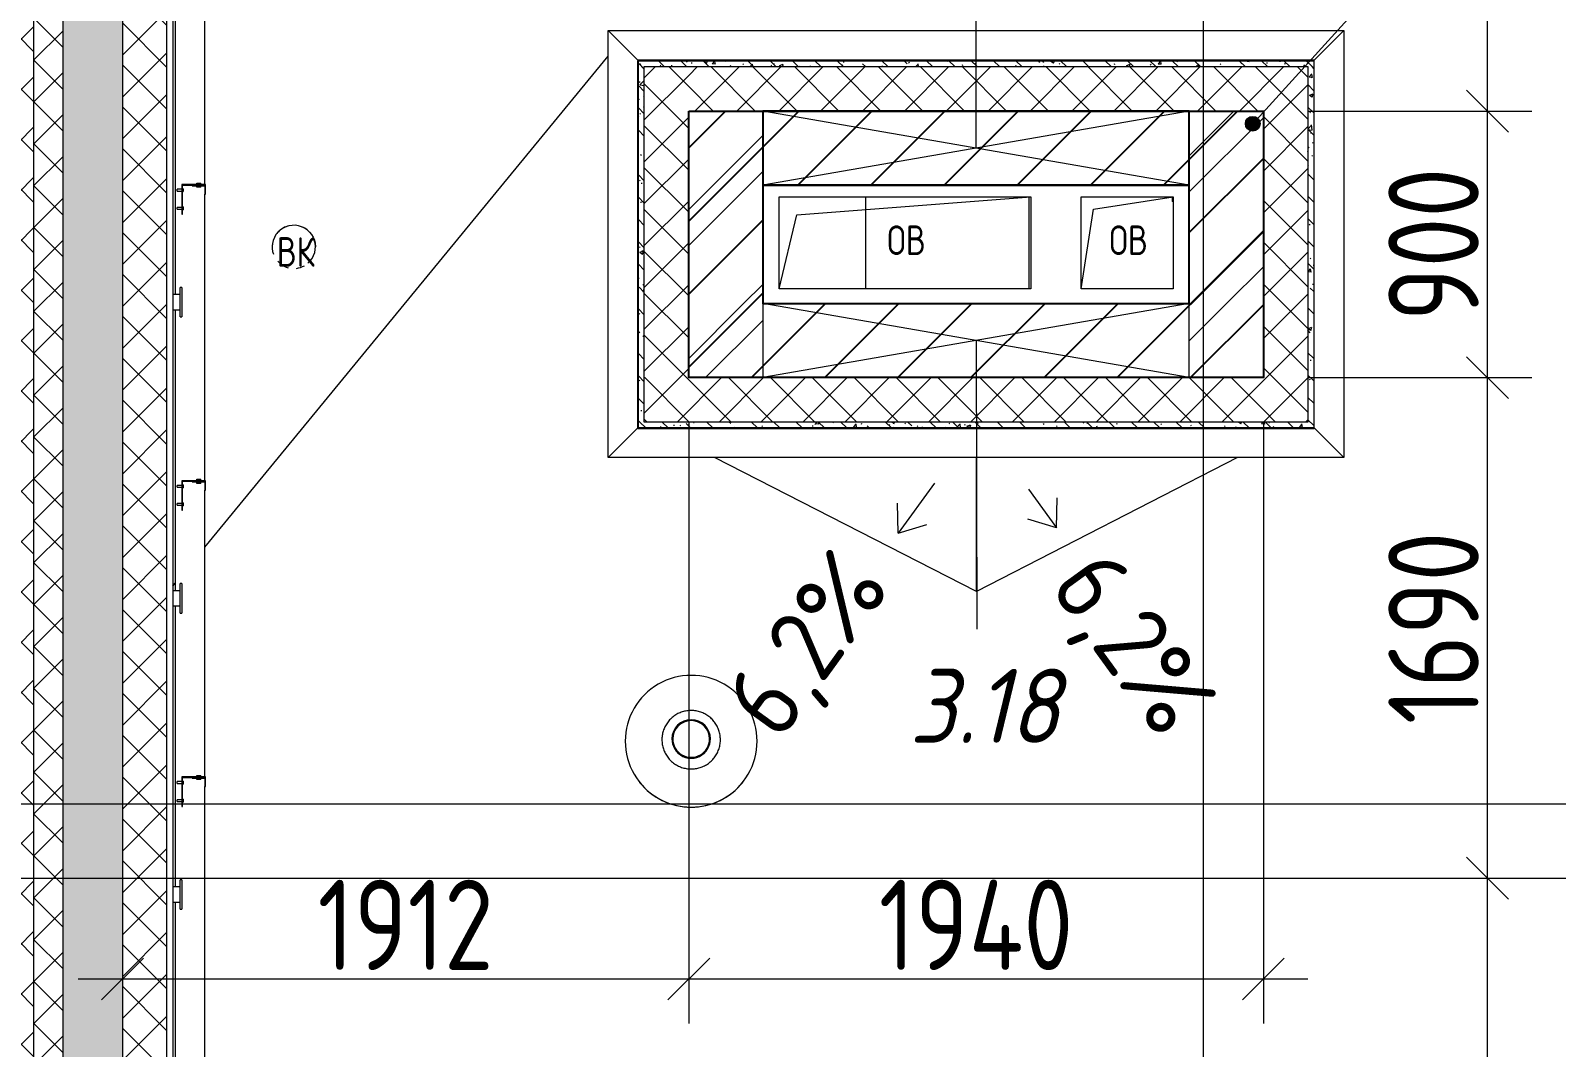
# Model space of a CAD drawing. Header units: millimetres. Extents: x -68946 to 690821, y -552984 to 293768.
# Drawn here: x 160057 to 165209, y -508777 to -505344 of the extents above; entities that cross this region are included whole.
import ezdxf

# ---------------------------------------------------------------- set-up
doc = ezdxf.new("R2010")
doc.units = ezdxf.units.MM
doc.linetypes.add('ADSK_Линия сетки', pattern=[2500, 2000, -250, 0, -250])
doc.layers.get('Defpoints').update_dxf_attribs({"color": 250})
for name, color, linetype, lineweight in [('0) блоки', 250, 'Continuous', 25), ('Аннотация', 250, 'Continuous', 20), ('Каркас', 7, 'Continuous', 9), ('Крыша', 7, 'Continuous', 5), ('Марки окон', 7, 'Continuous', 9), ('Оборудование', 7, 'Continuous', 9), ('Ограждение', 7, 'Continuous', 5), ('Окна', 7, 'Continuous', 5), ('Оси', 250, 'Continuous', 9), ('Перекрытие', 7, 'Continuous', 9), ('Размеры', 7, 'Continuous', 9), ('Стены внутренние', 7, 'Continuous', 9), ('Стены наружные', 7, 'Continuous', 9), ('Стены отделка', 7, 'Continuous', 13), ('Стены перегородки', 7, 'Continuous', 13), ('Стены штриховка', 250, 'Continuous', 9), ('Узлы', 250, 'Continuous', 18)]:
    doc.layers.add(name, color=color, linetype=linetype, lineweight=lineweight)
doc.styles.add('GOST Common_2', font='', dxfattribs={"width": 0.8, "height": 350})
doc.styles.add('ISOCPEUR', font='isocpeur.ttf', dxfattribs={"width": 0.8, "height": 100})
doc.styles.add('ISOCPEUR_1', font='isocpeur.ttf', dxfattribs={"width": 0.9, "height": 250})
doc.styles.add('ISOCPEUR_I', font='isocpeui.ttf', dxfattribs={"width": 0.9, "height": 12.5})
doc.styles.add('А3', font='ГОСТ тип А.ttf')
doc.styles.get('GOST Common_2').set_extended_font_data('GOST Common')
doc.dimstyles.new('ADSK_Основной_2_мм_1', dxfattribs={"dimscale": 304.8, "dimtxt": 201.142999, "dimasz": 0.463911, "dimexe": 0.492126, "dimexo": 0.492126, "dimgap": 0.098425, "dimtad": 1, "dimdec": 0, "dimdsep": 46, "dimtxsty": 'GOST Common_2', "dimblk1": 'OBLIQUE', "dimblk2": 'OBLIQUE', "dimsah": 1, "dimcen": 0.09, "dimdle": 0.492126, "dimazin": 0, "dimtfac": 1, "dimtdec": 4, "dimtix": 1, "dimtmove": 0, "dimatfit": 3, "dimfxl": 1, "dimtvp": 1, "dimtolj": 1, "dimtzin": 0, "dimlwd": 9, "dimlwe": 9, "dimarcsym": 2})
pattern_1 = [(45, (23667.23, -543980.64), (-70.71068, 70.71068), []), (135, (23667.23, -543980.64), (-70.71068, -70.71068), [])]
pattern_2 = [(45, (23667.23, -543980.64), (-251.4472, 251.4472), []), (45, (23667.23, -543599.64), (-251.4472, 251.4472), [])]
pattern_3 = [(135, (23667.23, -543980.64), (-75.43415, -75.43415), [106.68, -17.78, 3.556, -17.78]), (135, (23667.23, -543905.25), (-75.43415, -75.43415), []), (50, (23667.23, -543980.64), (127.52922, -11.15758), [13.335, -146.685]), (355, (23667.23, -543980.64), (-24.66966, 133.74002), [10.668, -117.348]), (100.451, (23677.86, -543981.57), (102.85973, 122.58178), [11.333, -124.663]), (46.184, (23667.23, -543945.08), (189.75516, -29.43036), [20.002, -220.027]), (96.636, (23683.04, -543947.53), (166.1822, 173.1996), [17, -186.995]), (351.184, (23667.23, -543945.08), (166.18393, 173.19757), [16.002, -176.022]), (21, (23685.01, -543953.97), (106.130265, -71.58603), [13.335, -146.685]), (326, (23685.01, -543953.97), (43.26188, 128.93175), [10.668, -117.348]), (71.451, (23693.85, -543959.94), (149.39198, 57.34505), [11.333, -124.663]), (37.5, (23667.23, -543980.64), (2.162228, 59.188357), [3.353, -112.573, 3.353, -115.773, -117.793]), (37.5, (23667.23, -543980.64), (2.162228, 59.188357), [-235.052, 3.353, -114.44]), (7.5, (23667.23, -543980.64), (46.773857, 70.126152), [3.353, -64.567, 3.353, -109.906, -44.894]), (7.5, (23667.23, -543980.64), (46.773857, 70.126152), [-181.178, 3.353, -41.542]), (327.5, (23627.58, -543980.64), (94.913671, -4.010093), [3.353, -41.097, 3.353, -135.331, -184.023]), (327.5, (23627.58, -543980.64), (94.913671, -4.010093), [-183.134, 3.353, -180.67]), (317.5, (23609.8, -543980.64), (103.69057, 17.79882), [3.353, -54.432, 3.353, -88.748, -130.683]), (317.5, (23609.8, -543980.64), (103.69057, 17.79882), [-149.885, 3.353, -127.33])]

# ---------------------------------------------------------------- blocks, each defined once
blk = doc.blocks.new('Ограждение - Н_800-V11-АР3_Кладочный план кровли _17_930 С2-3')
at = {"layer": 'Ограждение'}
for p, q in [((-2, 85), (-5, 85)), ((-2, 85), (-5, 85)), ((-5, 75), (-5, 85)), ((-5, 85), (-5, 75)), ((-5, 75), (-5, 85)), ((-5, 85), (-5, 75)), ((-5, 75), (-2, 75)), ((-5, 75), (-2, 75)), ((0, 100), (-2, 100)), ((-2, 100), (-2, 2)), ((0, 0), (0, 100)), ((15, 83), (0, 83)), ((15, 83), (0, 83)), ((0, 77), (15, 77)), ((0, 77), (15, 77)), ((15, 82.6), (15, 83)), ((15, 83), (15, 77)), ((15, 82.6), (15, 83)), ((15, 83), (15, 82.6)), ((15, 77), (15, 77.4)), ((15, 77), (15, 77.4)), ((15, 77.4), (15, 77)), ((-78, 32), (-80, 32)), ((-80, 32), (-80, 2)), ((-80, 2), (-35, 2)), ((-80, 2), (-80, 0)), ((-78, 4), (-78, 32)), ((-35, 4), (-78, 4)), ((-64.5, 9), (-57.5, 9)), ((-64.5, 9), (-64.5, 4)), ((-57.5, 9), (-50.5, 9)), ((-57.5, 9), (-57.5, 4)), ((-50.5, 9), (-50.5, 4)), ((-35, 2), (-35, 4)), ((-2, 2), (-35, 2)), ((-2, 24), (-5, 24)), ((-2, 24), (-5, 24)), ((-5, 14), (-5, 24)), ((-5, 24), (-5, 14)), ((-5, 14), (-5, 24)), ((-5, 24), (-5, 14)), ((-5, 14), (-2, 14)), ((-5, 14), (-2, 14)), ((15, 22), (0, 22)), ((15, 22), (0, 22)), ((0, 16), (15, 16)), ((0, 16), (15, 16)), ((15, 21.6), (15, 22)), ((15, 22), (15, 16)), ((15, 21.6), (15, 22)), ((15, 22), (15, 21.6)), ((15, 16), (15, 16.4)), ((15, 16), (15, 16.4)), ((15, 16.4), (15, 16)), ((-80, 0), (0, 0)), ((-64.5, 0), (-64.5, -5)), ((-57.5, -5), (-64.5, -5)), ((-57.5, 0), (-57.5, -5)), ((-50.5, -5), (-57.5, -5)), ((-50.5, 0), (-50.5, -5))]:
    blk.add_line(p, q, dxfattribs=at)
blk = doc.blocks.new('Ограждение - Ограждение-36046496-АР3_Кладочный план кровли _17_930 С2-3')
at = {"rotation": 180}
for p in [(136900.001, 38117), (136900.001, 37117), (136900.001, 36117)]:
    blk.add_blockref('Ограждение - Н_800-V11-АР3_Кладочный план кровли _17_930 С2-3', p, dxfattribs=at)
blk = doc.blocks.new('TN_Удлинитель для кровельного ограждения - Удлинитель для кровельного ограждения ТехноНИКОЛЬ 200 мм-V20-АР3_Кладочный план кровли _17_930 С2-3')
at = {"layer": 'Ограждение'}
for p, q in [((136900, 11769.9), (136895, 11769.9)), ((136895, 11759.9), (136895, 11769.9)), ((136895, 11769.9), (136895, 11768.6)), ((136895, 11679.9), (136895, 11759.9)), ((136900, 11768.6), (136900, 11769.9)), ((136900, 11769.9), (136900, 11759.9)), ((136900, 11759.9), (136900, 11679.9)), ((136895, 11745.4), (136870, 11745.4)), ((136870, 11694.4), (136895, 11694.4)), ((136895, 11669.9), (136895, 11679.9)), ((136895, 11671.3), (136895, 11669.9)), ((136895, 11669.9), (136900, 11669.9)), ((136900, 11679.9), (136900, 11669.9)), ((136900, 11669.9), (136900, 11671.3))]:
    blk.add_line(p, q, dxfattribs=at)
blk = doc.blocks.new('TN_Аэратор кровельный ТехноНИКОЛЬ - Аэратор кровельный ТехноНИКОЛЬ 160х460мм-V47-АР3_Кладочный план кровли _17_930 С2-3')
at = {"layer": 'Оборудование'}
for p, q in [((144808, 2190.1), (144808, 2190)), ((144965.5, 2197.9), (144965.5, 2197.7)), ((145095.5, 2197.7), (145095.5, 2197.9)), ((145253, 2190), (145253, 2190.1))]:
    blk.add_line(p, q, dxfattribs=at)
at = {"layer": 'Оборудование', "flags": 128}
for points in [[(145129.2, 2195.1), (145129.1, 2199.1), (145128.9, 2203), (145128.5, 2206.9), (145128, 2210.8), (145127.3, 2214.7), (145126.4, 2218.6), (145125.4, 2222.4), (145124.2, 2226.2), (145122.9, 2229.9), (145121.4, 2233.6), (145119.8, 2237.2), (145118.1, 2240.7), (145116.2, 2244.2), (145114.1, 2247.5), (145112, 2250.8), (145109.7, 2254.1), (145107.3, 2257.2), (145104.7, 2260.2), (145102.1, 2263.1), (145099.3, 2265.9), (145096.4, 2268.6), (145093.4, 2271.2), (145090.3, 2273.6), (145087.1, 2276), (145083.8, 2278.2), (145080.5, 2280.2), (145077, 2282.2), (145073.5, 2284), (145069.9, 2285.6), (145066.3, 2287.1), (145062.6, 2288.5), (145058.8, 2289.7), (145055, 2290.7), (145051.2, 2291.6), (145047.3, 2292.4), (145043.4, 2293), (145039.5, 2293.4), (145035.5, 2293.7), (145031.6, 2293.8), (145027.6, 2293.8), (145023.7, 2293.6), (145019.7, 2293.2), (145015.8, 2292.7), (145011.9, 2292.1), (145008.1, 2291.2), (145004.2, 2290.3), (145000.5, 2289.1), (144996.7, 2287.9), (144993, 2286.4), (144989.4, 2284.9), (144985.9, 2283.2), (144982.4, 2281.3), (144979, 2279.3), (144975.6, 2277.2), (144972.4, 2274.9), (144969.3, 2272.5), (144966.2, 2270), (144963.3, 2267.4), (144960.4, 2264.6), (144957.7, 2261.8), (144955.1, 2258.8), (144952.6, 2255.8), (144950.2, 2252.6), (144948, 2249.3), (144945.9, 2246), (144943.9, 2242.6), (144942.1, 2239.1), (144940.4, 2235.5), (144938.9, 2231.9), (144937.5, 2228.2), (144936.2, 2224.4), (144935.1, 2220.6), (144934.2, 2216.8), (144933.4, 2212.9), (144932.8, 2209), (144932.3, 2205.1), (144932, 2201.2), (144931.8, 2197.2), (144931.8, 2195.1)], [(144931.8, 2195.1), (144931.9, 2191.2), (144932.1, 2187.2), (144932.5, 2183.3), (144933, 2179.4), (144933.8, 2175.5), (144934.6, 2171.6), (144935.6, 2167.8), (144936.8, 2164.1), (144938.1, 2160.3), (144939.6, 2156.7), (144941.2, 2153.1), (144942.9, 2149.5), (144944.8, 2146.1), (144946.9, 2142.7), (144949, 2139.4), (144951.3, 2136.2), (144953.7, 2133), (144956.3, 2130), (144958.9, 2127.1), (144961.7, 2124.3), (144964.6, 2121.6), (144967.6, 2119), (144970.7, 2116.6), (144973.9, 2114.3), (144977.2, 2112.1), (144980.5, 2110), (144984, 2108.1), (144987.5, 2106.3), (144991.1, 2104.6), (144994.7, 2103.1), (144998.4, 2101.8), (145002.2, 2100.5), (145006, 2099.5), (145009.8, 2098.6), (145013.7, 2097.8), (145017.6, 2097.2), (145021.6, 2096.8), (145025.5, 2096.5), (145029.4, 2096.4), (145033.4, 2096.4), (145037.3, 2096.6), (145041.3, 2097), (145045.2, 2097.5), (145049.1, 2098.2), (145052.9, 2099), (145056.8, 2100), (145060.5, 2101.1), (145064.3, 2102.4), (145068, 2103.8), (145071.6, 2105.4), (145075.1, 2107.1), (145078.6, 2108.9), (145082, 2110.9), (145085.4, 2113), (145088.6, 2115.3), (145091.7, 2117.7), (145094.8, 2120.2), (145097.7, 2122.8), (145100.6, 2125.6), (145103.3, 2128.4), (145105.9, 2131.4), (145108.4, 2134.5), (145110.8, 2137.6), (145113, 2140.9), (145115.1, 2144.2), (145117.1, 2147.7), (145118.9, 2151.1), (145120.6, 2154.7), (145122.1, 2158.4), (145123.5, 2162), (145124.8, 2165.8), (145125.9, 2169.6), (145126.8, 2173.4), (145127.6, 2177.3), (145128.2, 2181.2), (145128.7, 2185.1), (145129, 2189), (145129.2, 2193), (145129.2, 2195.1)]]:
    blk.add_lwpolyline(points, dxfattribs=at)
at = {"layer": 'Оборудование'}
for centre, major_axis, start_param, end_param in [((145030.5, 2190.1), (222.5, 0), 0, 3.141593), ((145030.5, 2197.9), (-65, 0), 3.141593, 6.283185), ((145030.5, 2197.9), (-62, 0), 3.141593, 6.283185), ((145030.5, 2197.7), (62, 0), 0.448799, 2.692794), ((145030.5, 2190.1), (-222.5, 0), 0, 3.141593), ((145030.5, 2197.9), (-65, 0), 0, 3.141593), ((145030.5, 2197.9), (-62, 0), 0, 3.141593), ((145030.5, 2197.7), (65, 0), 3.534292, 5.890486), ((145030.5, 2190), (222.5, 0), 3.814791, 5.609987)]:
    blk.add_ellipse(centre, major_axis=major_axis, ratio=0.999853, start_param=start_param, end_param=end_param, dxfattribs=at)
blk = doc.blocks.new('_Wn_-As_OpeningMEP_floor__Rectangular - _Wn_-As_OpeningMEP_floor__Rectangular-37748879-АР3_Кладочный план кровли _17_930 С2-3')
at = {"layer": 'Узлы', "lineweight": 5}
for p, q in [((-155, -105), (-113.5, 163.5)), ((-113.5, 163.5), (155, 205))]:
    blk.add_line(p, q, dxfattribs=at)
blk = doc.blocks.new('_Wn_-As_OpeningMEP_floor__Rectangular - _Wn_-As_OpeningMEP_floor__Rectangular-40053169-АР3_Кладочный план кровли _17_930 С2-3')
at = {"layer": 'Узлы', "lineweight": 5}
for p, q in [((-365.1, 145.1), (425, 205)), ((-425, -105), (-365.1, 145.1))]:
    blk.add_line(p, q, dxfattribs=at)
blk = doc.blocks.new('_Wn_-As_OpeningMEP_wall__Rectangular - _Wn_-As_OpeningMEP_wall__Rectangular-38126913-АР3_Кладочный план кровли _17_930 С2-3')
at = {"layer": 'Узлы', "lineweight": 5}
for p, q in [((720, -125), (-720, 125)), ((720, 125), (-720, -125)), ((-720, 125), (-720, -125)), ((720, -125), (720, 125))]:
    blk.add_line(p, q, dxfattribs=at)
at = {"layer": 'Узлы'}
for p, q in [((720, 125), (-720, 125)), ((-720, 125), (-720, -125)), ((720, -125), (720, 125)), ((-720, -125), (720, -125))]:
    blk.add_line(p, q, dxfattribs=at)
blk = doc.blocks.new('TN_Фановая труба - Фановая труба-V66-АР3_Кладочный план кровли _17_930 С2-3')
at = {"layer": 'Оборудование', "flags": 128}
for points in [[(137323.4, 37964), (137314.4, 37970), (137304.6, 37974.6), (137294.2, 37977.7), (137283.5, 37979.3), (137272.7, 37979.2), (137262, 37977.6), (137251.6, 37974.4), (137241.9, 37969.7), (137233, 37963.6), (137225, 37956.2), (137218.2, 37947.8), (137212.8, 37938.4), (137208.8, 37928.4), (137206.3, 37917.9), (137205.4, 37907.1), (137205.4, 37906.5)], [(137323.4, 37964), (137331.4, 37956.7), (137338.2, 37948.3), (137343.7, 37939), (137347.8, 37929), (137350.4, 37918.5), (137351.4, 37907.7), (137351.4, 37906.5)]]:
    blk.add_lwpolyline(points, dxfattribs=at)
at = {"layer": 'Оборудование'}
for start_param, end_param in [(1.786579, 2.085503), (0.907406, 1.300105), (2.967097, 3.478051), (2.259933, 2.478202), (0.728411, 0.907406), (5.423445, 6.606593), (3.870004, 4.048998), (4.048998, 4.441697), (4.834396, 5.227095)]:
    blk.add_ellipse((137278.4, 37906.5), major_axis=(73, 0), ratio=0.999802, start_param=start_param, end_param=end_param, dxfattribs=at)
blk = doc.blocks.new('Ограждение - Ограждение-38210795-АР3_Кладочный план кровли _17_930 С2-3')
at = {"layer": 'Ограждение'}
for p, q in [((138339.7, 37195), (138339.7, 38637)), ((138439.7, 38537), (138339.7, 38637)), ((138339.7, 38637), (140823.7, 38637)), ((140723.7, 38537), (140823.7, 38637)), ((140823.7, 38637), (140823.7, 37195)), ((138439.7, 38537), (138439.7, 38535)), ((138441.7, 38537), (138439.7, 38537)), ((140723.7, 38537), (140721.7, 38537)), ((140723.7, 38535), (140723.7, 38537)), ((138339.7, 37195), (138439.7, 37295)), ((140723.7, 37295), (140823.7, 37195)), ((140823.7, 37195), (138339.7, 37195))]:
    blk.add_line(p, q, dxfattribs=at)
blk = doc.blocks.new('ASML_АР_ЭП_Уголок - ЭП_Уголок-36930197-АР3_Кладочный план кровли _17_930 С2-3')
at = {"layer": 'Каркас', "lineweight": 5}
for p in [(835, 0), (850, 2.7)]:
    blk.add_line(p, (850, 0), dxfattribs=at)
blk = doc.blocks.new('_Oblique')
at = {"color": 0, "linetype": 'ByBlock', "lineweight": -2}
blk.add_line((-0.5, -0.5), (0.5, 0.5), dxfattribs=at)
blk = doc.blocks.new('*D6311')
at = {"layer": 'Defpoints', "color": 0, "lineweight": 30, "transparency": 16777216}
for p in [(164875.9, -508205.6), (164975.9, -508205.6), (164186.7, -513575.5)]:
    blk.add_point(p, dxfattribs=at)
at = {"layer": 'Размеры', "color": 0, "lineweight": 9, "transparency": 16777216}
for p, q in [((164975.9, -513725.5), (164975.9, -508055.6)), ((165025.9, -508205.6), (165125.9, -508205.6)), ((164336.7, -513575.5), (165125.9, -513575.5))]:
    blk.add_line(p, q, dxfattribs=at)
at = {"layer": 'Размеры', "color": 0, "lineweight": 9, "transparency": 16777216, "xscale": 141.4, "yscale": 141.4, "zscale": 141.4}
for p, rotation in [((164975.9, -508205.6), 90), ((164975.9, -513575.5), 270)]:
    blk.add_blockref('_Oblique', p, dxfattribs=dict(at, rotation=rotation))
at = {"layer": 'Размеры', "color": 0, "transparency": 16777216, "insert": (164793.5, -510890.6), "char_height": 304.8, "width": 605.475, "attachment_point": 5, "rotation": 90, "style": 'А3'}
blk.add_mtext('\\A1;5370', dxfattribs=at)
blk = doc.blocks.new('*D6312')
at = {"layer": 'Defpoints', "color": 0, "lineweight": 30, "transparency": 16777216}
for p in [(164219, -506515.6), (164975.9, -506515.6), (164875.9, -508205.6)]:
    blk.add_point(p, dxfattribs=at)
at = {"layer": 'Размеры', "color": 0, "lineweight": 9, "transparency": 16777216}
for p, q in [((164975.9, -508355.6), (164975.9, -506365.6)), ((164369, -506515.6), (165125.9, -506515.6)), ((165025.9, -508205.6), (165125.9, -508205.6))]:
    blk.add_line(p, q, dxfattribs=at)
at = {"layer": 'Размеры', "color": 0, "lineweight": 9, "transparency": 16777216, "xscale": 141.4, "yscale": 141.4, "zscale": 141.4}
for p, rotation in [((164975.9, -506515.6), 90), ((164975.9, -508205.6), 270)]:
    blk.add_blockref('_Oblique', p, dxfattribs=dict(at, rotation=rotation))
at = {"layer": 'Размеры', "color": 0, "transparency": 16777216, "insert": (164793.5, -507360.6), "char_height": 304.8, "width": 560.473, "attachment_point": 5, "rotation": 90, "style": 'А3'}
blk.add_mtext('\\A1;1690', dxfattribs=at)
blk = doc.blocks.new('*D6313')
at = {"layer": 'Defpoints', "color": 0, "lineweight": 30, "transparency": 16777216}
for p in [(164219, -505615.6), (164975.9, -505615.6), (164219, -506515.6)]:
    blk.add_point(p, dxfattribs=at)
at = {"layer": 'Размеры', "color": 0, "lineweight": 9, "transparency": 16777216}
for p, q in [((164975.9, -506665.6), (164975.9, -505465.6)), ((164369, -505615.6), (165125.9, -505615.6)), ((164369, -506515.6), (165125.9, -506515.6))]:
    blk.add_line(p, q, dxfattribs=at)
at = {"layer": 'Размеры', "color": 0, "lineweight": 9, "transparency": 16777216, "xscale": 141.4, "yscale": 141.4, "zscale": 141.4}
for p, rotation in [((164975.9, -505615.6), 90), ((164975.9, -506515.6), 270)]:
    blk.add_blockref('_Oblique', p, dxfattribs=dict(at, rotation=rotation))
at = {"layer": 'Размеры', "color": 0, "transparency": 16777216, "insert": (164793.5, -506065.6), "char_height": 304.8, "width": 454.106, "attachment_point": 5, "rotation": 90, "style": 'А3'}
blk.add_mtext('\\A1;900', dxfattribs=at)
blk = doc.blocks.new('*D6314')
at = {"layer": 'Defpoints', "color": 0, "lineweight": 30, "transparency": 16777216}
for p in [(164875.9, -496455.6), (164975.9, -496455.6), (164219, -505615.6)]:
    blk.add_point(p, dxfattribs=at)
at = {"layer": 'Размеры', "color": 0, "lineweight": 9, "transparency": 16777216}
for p, q in [((164975.9, -505765.6), (164975.9, -496305.6)), ((165025.9, -496455.6), (165125.9, -496455.6)), ((164369, -505615.6), (165125.9, -505615.6))]:
    blk.add_line(p, q, dxfattribs=at)
at = {"layer": 'Размеры', "color": 0, "lineweight": 9, "transparency": 16777216, "xscale": 141.4, "yscale": 141.4, "zscale": 141.4}
for p, rotation in [((164975.9, -496455.6), 90), ((164975.9, -505615.6), 270)]:
    blk.add_blockref('_Oblique', p, dxfattribs=dict(at, rotation=rotation))
at = {"layer": 'Размеры', "color": 0, "transparency": 16777216, "insert": (164793.5, -501035.6), "char_height": 304.8, "width": 560.473, "attachment_point": 5, "rotation": 90, "style": 'А3'}
blk.add_mtext('\\A1;9160', dxfattribs=at)
blk = doc.blocks.new('*D6177')
at = {"layer": 'Defpoints', "color": 0, "lineweight": 30, "transparency": 16777216}
for p in [(162279, -506515.6), (160367.2, -508445.8), (162279, -508545.8)]:
    blk.add_point(p, dxfattribs=at)
at = {"layer": 'Размеры', "color": 0, "lineweight": 9, "transparency": 16777216}
for p, q in [((162279, -506665.6), (162279, -508695.8)), ((160217.2, -508545.8), (162429, -508545.8)), ((160367.2, -508595.8), (160367.2, -508695.8))]:
    blk.add_line(p, q, dxfattribs=at)
at = {"layer": 'Размеры', "color": 0, "lineweight": 9, "transparency": 16777216, "xscale": 141.4, "yscale": 141.4, "zscale": 141.4, "rotation": 180}
blk.add_blockref('_Oblique', (160367.2, -508545.8), dxfattribs=at)
at = {"layer": 'Размеры', "color": 0, "lineweight": 9, "transparency": 16777216, "xscale": 141.4, "yscale": 141.4, "zscale": 141.4}
blk.add_blockref('_Oblique', (162279, -508545.8), dxfattribs=at)
at = {"layer": 'Размеры', "color": 0, "transparency": 16777216, "insert": (161323.1, -508363.4), "char_height": 304.8, "width": 515.472, "attachment_point": 5, "style": 'А3'}
blk.add_mtext('\\A1;1912', dxfattribs=at)
blk = doc.blocks.new('*D6178')
at = {"layer": 'Defpoints', "color": 0, "lineweight": 30, "transparency": 16777216}
for p in [(162279, -506515.6), (164219, -506515.6), (164219, -508545.8)]:
    blk.add_point(p, dxfattribs=at)
at = {"layer": 'Размеры', "color": 0, "lineweight": 9, "transparency": 16777216}
for p, q in [((162279, -506665.6), (162279, -508695.8)), ((164219, -506665.6), (164219, -508695.8)), ((162129, -508545.8), (164369, -508545.8))]:
    blk.add_line(p, q, dxfattribs=at)
at = {"layer": 'Размеры', "color": 0, "lineweight": 9, "transparency": 16777216, "xscale": 141.4, "yscale": 141.4, "zscale": 141.4, "rotation": 180}
blk.add_blockref('_Oblique', (162279, -508545.8), dxfattribs=at)
at = {"layer": 'Размеры', "color": 0, "lineweight": 9, "transparency": 16777216, "xscale": 141.4, "yscale": 141.4, "zscale": 141.4}
blk.add_blockref('_Oblique', (164219, -508545.8), dxfattribs=at)
at = {"layer": 'Размеры', "color": 0, "transparency": 16777216, "insert": (163249, -508363.4), "char_height": 304.8, "width": 580.928, "attachment_point": 5, "style": 'А3'}
blk.add_mtext('\\A1;1940', dxfattribs=at)

msp = doc.modelspace()

# ---------------------------------------------------------------- hatches: boundary and pattern name
at = {"layer": '0) блоки'}
h = msp.add_hatch(dxfattribs=at)
h.set_pattern_fill('ANSI31', color=256, scale=55)
h.paths.add_polyline_path([(162278.9768, -505615.6448), (164218.9768, -505615.6448), (164218.9768, -506515.6448), (162278.9768, -506515.6448)])
h.paths.add_polyline_path([(163968.9768, -505865.6448), (162528.9768, -505865.6448), (162528.9768, -506265.6448), (163968.9768, -506265.6448)], flags=16)
h = msp.add_hatch(dxfattribs=at)
h.set_pattern_fill('ANSI31', color=256, scale=55)
h.paths.add_polyline_path([(163968.9768, -505865.6448), (162528.9768, -505865.6448), (162528.9768, -506265.6448), (163968.9768, -506265.6448)], flags=16)
h.paths.add_polyline_path([(162278.9768, -505615.6448), (164218.9768, -505615.6448), (164218.9768, -506515.6448), (162278.9768, -506515.6448)])
at = {"layer": 'Аннотация'}
h = msp.add_hatch(color=256, dxfattribs=at)
edge = h.paths.add_edge_path()
edge.add_arc((164183.2382, -505658.4593), 25, 0, 360)
at = {"layer": 'Стены внутренние', "lineweight": 5}
h = msp.add_hatch(dxfattribs=at)
h.set_pattern_fill('FP_13', color=256, style=0, pattern_type=2)
h.set_pattern_definition([(135, (23667.23, -543980.64), (-142.5612, -142.5612), []), (135, (23809.8, -543980.64), (-142.5612, -142.5612), [252.016, -50.403, 3.353, -47.05])])
h.paths.add_polyline_path([(160367.2308, -543955.6404), (160367.2308, -520429.6404), (160167.2308, -520429.6404), (160167.2308, -543955.6404)])
h.paths.add_polyline_path([(160171.2901, -520366.6404), (160223.2901, -520366.6404), (160223.2901, -519804.6404), (160171.2901, -519804.6404), (160171.2901, -520110.9666)])
h.paths.add_polyline_path([(160241.2901, -520366.6404), (160293.2901, -520366.6404), (160293.2901, -519804.6404), (160241.2901, -519804.6404), (160241.2901, -520110.9666)])
h.paths.add_polyline_path([(160311.2901, -520366.6404), (160363.2901, -520366.6404), (160363.2901, -519804.6404), (160311.2901, -519804.6404), (160311.2901, -520249.0755)])
h.paths.add_polyline_path([(160260.3331, -519741.6404), (160367.2308, -519741.6404), (160367.2308, -485005.6404), (160167.2308, -485005.6404), (160167.2308, -519741.6404), (160256.8609, -519741.6404)])
at = {"layer": 'Стены наружные', "lineweight": 5}
h = msp.add_hatch(dxfattribs=at)
h.set_pattern_fill('FP_34', color=256, style=0, pattern_type=2)
h.set_pattern_definition([(135, (23667.23, -543980.64), (-84.85281, -84.85281), []), (225, (23667.23, -543980.64), (84.85281, -84.85281), [])])
h.paths.add_polyline_path([(160067.2079, -544255.6404), (160067.2079, -520429.6404), (160017.2079, -520429.6404), (160017.2079, -544255.6404)])
h.paths.add_polyline_path([(160067.2079, -520366.6404), (160067.2079, -519804.6404), (160031.2901, -519804.6404), (160031.2901, -520366.6404)])
h.paths.add_polyline_path([(160067.2079, -519741.6404), (160067.2079, -484855.6404), (160017.2079, -484855.6404), (160017.7308, -489976.6404), (160031.2308, -489976.6404), (160030.9242, -490644.6404), (160017.2079, -490644.6404), (160017.2079, -519741.6404), (160025.0858, -519741.6404)])
h = msp.add_hatch(dxfattribs=at)
h.set_pattern_fill('FP_33', color=256, style=0, pattern_type=2)
h.set_pattern_definition(pattern_1)
h.paths.add_polyline_path([(160067.2079, -544155.6404), (160167.2079, -544155.6404), (160167.2079, -520429.6404), (160067.2079, -520429.6404), (160067.2079, -544141.9199)])
h.paths.add_polyline_path([(160067.2079, -520366.6404), (160083.2901, -520366.6404), (160083.1153, -519804.6404), (160067.2079, -519804.6404), (160067.2079, -519834.7487)])
h.paths.add_polyline_path([(160101.2901, -520366.6404), (160153.2901, -520366.6404), (160153.2901, -519804.6404), (160101.2901, -519804.6404), (160101.2901, -520110.9666)])
h.paths.add_polyline_path([(160067.2079, -519741.6404), (160167.2079, -519741.6404), (160167.2079, -484905.6404), (160067.2079, -484905.6404), (160067.2079, -519282.313)])
h.paths.add_polyline_path([(160083.5375, -490644.6404), (160083.2308, -490644.6404), (160083.5375, -489976.6404), (160101.2308, -489976.6404), (160100.9242, -490644.6404), (160084.4366, -490644.6404)])
h = msp.add_hatch(dxfattribs=at)
h.set_pattern_fill('FP_33', color=256, style=0, pattern_type=2)
h.set_pattern_definition(pattern_1)
h.paths.add_polyline_path([(160393.2308, -533371.641), (160517.2308, -533371.641), (160517.2308, -520429.6404), (160367.2308, -520429.6404), (160367.2308, -533371.641)])
h.paths.add_polyline_path([(160381.2901, -520366.6404), (160433.2901, -520366.6404), (160433.2901, -519804.6404), (160381.2901, -519804.6404), (160381.2901, -520249.0755)])
h.paths.add_polyline_path([(160472.4791, -520366.6404), (160503.2901, -520366.6404), (160503.2901, -519804.6404), (160451.2901, -519804.6404), (160451.2901, -520366.6404)])
h.paths.add_polyline_path([(160517.2308, -519741.6404), (160517.2308, -489924.641), (160367.2308, -489924.641), (160367.2308, -519741.6404), (160470.3182, -519741.6404)])
h.paths.add_polyline_path([(160437.5509, -486680.641), (160517.2308, -486680.641), (160517.2308, -485205.6404), (160367.2308, -485205.6404), (160367.2298, -486680.641)])
h = msp.add_hatch(dxfattribs=at)
h.set_pattern_fill('FP_45', color=256, style=0, pattern_type=2)
h.set_pattern_definition(pattern_3)
h.paths.add_polyline_path([(162108.9768, -506665.6448), (162128.9768, -506665.6448), (162128.9768, -505445.6448), (162108.9768, -505445.6448), (162108.9768, -506515.6448), (162106.9768, -506515.6448), (162106.9768, -506665.6448)])
h = msp.add_hatch(dxfattribs=at)
h.set_pattern_fill('FP_45', color=256, style=0, pattern_type=2)
h.set_pattern_definition(pattern_3)
h.paths.add_polyline_path([(162278.9768, -505465.6448), (164388.9768, -505465.6448), (164388.9768, -505445.6448), (162278.9768, -505445.6448), (162278.9768, -505443.6448), (162128.9768, -505443.6448), (162128.9768, -505465.6448), (162209.729, -505465.6448)])
h = msp.add_hatch(dxfattribs=at)
h.set_pattern_fill('FP_33', color=256, style=0, pattern_type=2)
h.set_pattern_definition(pattern_1)
h.paths.add_polyline_path([(162278.9768, -506515.6448), (162278.9768, -505465.6448), (162128.9768, -505465.6448), (162128.9768, -506515.6448), (162209.729, -506515.6448)])
h = msp.add_hatch(dxfattribs=at)
h.set_pattern_fill('FP_33', color=256, style=0, pattern_type=2)
h.set_pattern_definition(pattern_1)
h.paths.add_polyline_path([(163968.9768, -505615.6448), (164368.9768, -505615.6448), (164368.9768, -505465.6448), (162278.9768, -505465.6448), (162278.9768, -505615.6448), (163627.4715, -505615.6448)])
h = msp.add_hatch(dxfattribs=at)
h.set_pattern_fill('FP_45', color=256, style=0, pattern_type=2)
h.set_pattern_definition(pattern_3)
h.paths.add_polyline_path([(164388.9768, -506685.6448), (164388.9768, -505615.6448), (164390.9768, -505615.6448), (164390.9768, -505465.6448), (164368.9768, -505465.6448), (164368.9768, -506685.6448)])
h = msp.add_hatch(dxfattribs=at)
h.set_pattern_fill('FP_44', color=256, style=0, pattern_type=2)
h.set_pattern_definition(pattern_2)
h.paths.add_polyline_path([(162278.9768, -506265.6448), (162528.9768, -506265.6448), (162528.9768, -505615.6448), (162278.9768, -505615.6448), (162278.9768, -505865.6448)])
h = msp.add_hatch(dxfattribs=at)
h.set_pattern_fill('FP_44', color=256, style=0, pattern_type=2)
h.set_pattern_definition(pattern_2)
h.paths.add_polyline_path([(163968.9768, -506265.6448), (164218.9768, -506265.6448), (164218.9768, -505615.6448), (163968.9768, -505615.6448), (163968.9768, -506023.856)])
h = msp.add_hatch(dxfattribs=at)
h.set_pattern_fill('FP_33', color=256, style=0, pattern_type=2)
h.set_pattern_definition(pattern_1)
h.paths.add_polyline_path([(164368.9768, -506665.6448), (164368.9768, -505615.6448), (164218.9768, -505615.6448), (164218.9768, -506665.6448), (164336.3428, -506665.6448)])
h = msp.add_hatch(dxfattribs=at)
h.set_pattern_fill('FP_44', color=256, style=0, pattern_type=2)
h.set_pattern_definition(pattern_2)
h.paths.add_polyline_path([(164218.9768, -506515.6448), (164218.9768, -506265.6448), (163968.9768, -506265.6448), (163968.9768, -506515.6448)])
h.paths.add_polyline_path([(162278.9768, -506515.6448), (162528.9768, -506515.6448), (162528.9768, -506265.6448), (162278.9768, -506265.6448)])
h = msp.add_hatch(dxfattribs=at)
h.set_pattern_fill('FP_33', color=256, style=0, pattern_type=2)
h.set_pattern_definition(pattern_1)
h.paths.add_polyline_path([(162209.729, -506665.6448), (164218.9768, -506665.6448), (164218.9768, -506515.6448), (162128.9768, -506515.6448), (162128.9768, -506665.6448)])
h = msp.add_hatch(dxfattribs=at)
h.set_pattern_fill('FP_45', color=256, style=0, pattern_type=2)
h.set_pattern_definition(pattern_3)
h.paths.add_polyline_path([(164368.9768, -506687.6448), (164368.9768, -506665.6448), (162108.9768, -506665.6448), (162108.9768, -506685.6448), (164218.9768, -506685.6448), (164218.9768, -506687.6448), (164336.3428, -506687.6448)])

# ---------------------------------------------------------------- linework, layer by layer
at = {"layer": '0) блоки'}
for points in [[(162278.9768, -505615.6448), (164218.9768, -505615.6448), (164218.9768, -506515.6448), (162278.9768, -506515.6448)], [(162528.9768, -505865.6448), (163968.9768, -505865.6448), (163968.9768, -505615.6448), (162528.9768, -505615.6448)], [(163968.9768, -505865.6448), (162528.9768, -505865.6448), (162528.9768, -506265.6448), (163968.9768, -506265.6448)]]:
    msp.add_lwpolyline(points, close=True, dxfattribs=at)
at = {"layer": 'Аннотация'}
msp.add_line((164183.2382, -505658.4593), (164984.0715, -504776.1049), dxfattribs=at)
msp.add_circle((164183.2382, -505658.4593), 25, dxfattribs=at)
at = {"layer": 'Крыша'}
for p, q in [((160645.2308, -507088.0805), (162006.9768, -505430.351)), ((163250.6033, -507237.6448), (162366.4574, -506785.6448)), ((164131.2461, -506785.6448), (163250.6033, -507237.6448)), ((163250.6033, -507237.6448), (163250.6033, -506785.6448)), ((160537.2308, -507219.555), (160545.2308, -507209.8161))]:
    msp.add_line(p, q, dxfattribs=at)
at = {"layer": 'Марки окон'}
for p, q in [((163248.9768, -505740.6448), (163248.9768, -505168.339)), ((163248.9768, -506390.6448), (163251.8405, -507365.1396))]:
    msp.add_line(p, q, dxfattribs=at)
at = {"layer": 'Ограждение'}
for p, q in [((160645.2308, -505863.6923), (160645.2308, -504895.641)), ((160545.2308, -505286.2084), (160545.2308, -506235.2862)), ((160645.2308, -506863.6923), (160645.2308, -505895.641)), ((160545.2308, -506286.2084), (160545.2308, -507235.2862)), ((160645.2308, -507863.6923), (160645.2308, -506895.641)), ((160545.2308, -507286.2084), (160545.2308, -508235.2862)), ((160645.2308, -508863.6923), (160645.2308, -507895.641)), ((160545.2308, -508286.2084), (160545.2308, -509235.2862))]:
    msp.add_line(p, q, dxfattribs=at)
at = {"layer": 'Оси', "linetype": 'ADSK_Линия сетки', "ltscale": 100}
for p, q in [((160167.2308, -547719.4803), (160167.2308, -482778.6358)), ((164017.2308, -547719.4803), (164017.2308, -482778.6358)), ((179694.6279, -507955.4895), (122987.2298, -507955.4895)), ((88763.207, -508205.64), (180488.1093, -508205.64))]:
    msp.add_line(p, q, dxfattribs=at)
at = {"layer": 'Перекрытие'}
for p, q in [((162583.9768, -506215.6448), (162583.9768, -505905.6448)), ((162583.9768, -505905.6448), (163433.9768, -505905.6448)), ((162877.2079, -506215.6448), (162877.2079, -505905.6448)), ((163427.2079, -505905.6448), (163427.2079, -506215.6448)), ((163433.9768, -505905.6448), (163433.9768, -506215.6448)), ((163603.9768, -506215.6448), (163603.9768, -505905.6448)), ((163603.9768, -505905.6448), (163913.9768, -505905.6448)), ((163913.9768, -505905.6448), (163913.9768, -506215.6448)), ((163433.9768, -506215.6448), (162583.9768, -506215.6448)), ((163913.9768, -506215.6448), (163603.9768, -506215.6448))]:
    msp.add_line(p, q, dxfattribs=at)
at = {"layer": 'Размеры'}
for p, q in [((163108.3013, -506871.6656), (162986.5874, -507040.19)), ((163426.1606, -506892.4212), (163520.6236, -507022.6959)), ((162986.5874, -507040.19), (162983.6629, -506939.3947)), ((163520.6236, -507022.6959), (163523.3581, -506921.8952)), ((163520.6236, -507022.6959), (163423.9653, -506993.9655)), ((162986.5874, -507040.19), (163083.1913, -507011.2774))]:
    msp.add_line(p, q, dxfattribs=at)
at = {"layer": 'Стены отделка', "lineweight": 5}
for p, q in [((160167.2079, -519741.6404), (160167.2079, -485005.6404)), ((162106.9768, -506685.6448), (162106.9768, -505445.6448)), ((164388.9768, -505443.6448), (162108.9768, -505443.6448)), ((164390.9768, -506687.6448), (164390.9768, -505445.6448)), ((162108.9768, -506687.6448), (164388.9768, -506687.6448))]:
    msp.add_line(p, q, dxfattribs=at)
at = {"layer": 'Стены перегородки'}
for p, q in [((160067.2079, -484905.6404), (160067.2079, -519741.6404)), ((160167.2308, -519741.6404), (160167.2308, -485005.6404)), ((160367.2308, -485205.6404), (160367.2308, -519741.6404)), ((160537.2308, -489652.641), (160537.2308, -519741.6404)), ((162278.9768, -506515.6448), (162278.9768, -505615.6448)), ((162278.9768, -505615.6448), (162528.9768, -505615.6448)), ((163968.9768, -505615.6448), (164218.9768, -505615.6448)), ((164218.9768, -505615.6448), (164218.9768, -506515.6448)), ((162528.9768, -505865.6448), (162528.9768, -506265.6448)), ((163968.9768, -506265.6448), (163968.9768, -505865.6448)), ((162278.9768, -506515.6448), (162528.9768, -506515.6448)), ((163968.9768, -506515.6448), (164218.9768, -506515.6448))]:
    msp.add_line(p, q, dxfattribs=at)
at = {"layer": 'Стены штриховка'}
for p, q in [((160517.2308, -519741.6404), (160517.2308, -486952.641)), ((162108.9768, -505443.6448), (162106.9768, -505443.6448)), ((162106.9768, -505443.6448), (162106.9768, -505445.6448)), ((162106.9768, -505445.6448), (164390.9768, -505445.6448)), ((162108.9768, -506687.6448), (162108.9768, -505443.6448)), ((162128.9768, -505445.6448), (162128.9768, -505443.6448)), ((164390.9768, -505443.6448), (164388.9768, -505443.6448)), ((164388.9768, -505443.6448), (164388.9768, -506687.6448)), ((164390.9768, -505445.6448), (164390.9768, -505443.6448)), ((162128.9768, -506665.6448), (162128.9768, -505465.6448)), ((162128.9768, -505465.6448), (164368.9768, -505465.6448)), ((164368.9768, -505465.6448), (164368.9768, -506665.6448)), ((164388.9768, -505465.6448), (164390.9768, -505465.6448)), ((162108.9768, -506665.6448), (162106.9768, -506665.6448)), ((164390.9768, -506685.6448), (162106.9768, -506685.6448)), ((162106.9768, -506685.6448), (162106.9768, -506687.6448)), ((162106.9768, -506687.6448), (162108.9768, -506687.6448)), ((164368.9768, -506665.6448), (162128.9768, -506665.6448)), ((164368.9768, -506687.6448), (164368.9768, -506685.6448)), ((164388.9768, -506687.6448), (164390.9768, -506687.6448))]:
    msp.add_line(p, q, dxfattribs=at)

# ---------------------------------------------------------------- block references
at = {"layer": 'Каркас', "rotation": 269.9999999999956}
msp.add_blockref('ASML_АР_ЭП_Уголок - ЭП_Уголок-36930197-АР3_Кладочный план кровли _17_930 С2-3', (163911.2298, -505070.6414), dxfattribs=at)
at = {"layer": 'Оборудование'}
for name, p in [('TN_Фановая труба - Фановая труба-V66-АР3_Кладочный план кровли _17_930 С2-3', (23667.2298, -543980.641)), ('TN_Аэратор кровельный ТехноНИКОЛЬ - Аэратор кровельный ТехноНИКОЛЬ 160х460мм-V47-АР3_Кладочный план кровли _17_930 С2-3', (17256.6632, -509933.3218))]:
    msp.add_blockref(name, p, dxfattribs=at)
at = {"layer": 'Ограждение'}
for name, p in [('Ограждение - Ограждение-36046496-АР3_Кладочный план кровли _17_930 С2-3', (23667.2298, -543980.641)), ('Ограждение - Ограждение-38210795-АР3_Кладочный план кровли _17_930 С2-3', (23667.2298, -543980.641)), ('TN_Удлинитель для кровельного ограждения - Удлинитель для кровельного ограждения ТехноНИКОЛЬ 200 мм-V20-АР3_Кладочный план кровли _17_930 С2-3', (23667.2298, -517980.641)), ('TN_Удлинитель для кровельного ограждения - Удлинитель для кровельного ограждения ТехноНИКОЛЬ 200 мм-V20-АР3_Кладочный план кровли _17_930 С2-3', (23667.2298, -518980.641)), ('TN_Удлинитель для кровельного ограждения - Удлинитель для кровельного ограждения ТехноНИКОЛЬ 200 мм-V20-АР3_Кладочный план кровли _17_930 С2-3', (23667.2298, -519980.641))]:
    msp.add_blockref(name, p, dxfattribs=at)
at = {"layer": 'Окна'}
for name, p in [('_Wn_-As_OpeningMEP_wall__Rectangular - _Wn_-As_OpeningMEP_wall__Rectangular-38126913-АР3_Кладочный план кровли _17_930 С2-3', (163248.9768, -505740.6448)), ('_Wn_-As_OpeningMEP_floor__Rectangular - _Wn_-As_OpeningMEP_floor__Rectangular-40053169-АР3_Кладочный план кровли _17_930 С2-3', (163008.9768, -506110.6448)), ('_Wn_-As_OpeningMEP_floor__Rectangular - _Wn_-As_OpeningMEP_floor__Rectangular-37748879-АР3_Кладочный план кровли _17_930 С2-3', (163758.9768, -506110.6448)), ('_Wn_-As_OpeningMEP_wall__Rectangular - _Wn_-As_OpeningMEP_wall__Rectangular-38126913-АР3_Кладочный план кровли _17_930 С2-3', (163248.9768, -506390.6448))]:
    msp.add_blockref(name, p, dxfattribs=at)

# ---------------------------------------------------------------- texts
at = {"layer": 'Аннотация', "char_height": 100, "width": 160.3375, "attachment_point": 1, "style": 'ISOCPEUR'}
for s, insert in [('ОВ', (162948.9979, -506001.6894)), ('ОВ', (163698.9979, -506001.6894)), ('ВК', (160887.7023, -506041.0304))]:
    msp.add_mtext(s, dxfattribs=dict(at, insert=insert))
at = {"layer": 'Марки окон', "insert": (163023.5203, -507498.7854), "char_height": 250, "width": 529.11375, "attachment_point": 1, "style": 'ISOCPEUR_I'}
msp.add_mtext('3.18', dxfattribs=at)
at = {"layer": 'Размеры', "char_height": 250, "width": 854.495671, "attachment_point": 1, "line_spacing_factor": 1.149209, "style": 'ISOCPEUR_1'}
for insert, rotation in [((162384.3549, -507602.4567), 54.1619331), ((163693.6197, -507074.9264), 305.9460982)]:
    msp.add_mtext('6,2%', dxfattribs=dict(at, insert=insert, rotation=rotation))

# ---------------------------------------------------------------- dimensions: what is measured, and where the dimension line sits
at = {"layer": 'Размеры'}
for base, p1, p2, override, picture, middle in [((164975.8667, -496455.5807), (164218.9768, -505615.6448), (164875.8818, -496455.5807), {"dimtxt": 1, "dimlfac": 1, "dimpost": '<>', "dimtxsty": 'А3', "dimfxl": 9183.588527}, '*D6314', (164793.4667, -501035.6128)), ((164975.8667, -505615.6448), (164218.9768, -506515.6448), (164218.9768, -505615.6448), {"dimtxt": 1, "dimlfac": 1, "dimpost": '<>', "dimtxsty": 'А3', "dimfxl": 900}, '*D6313', (164793.4667, -506065.6448)), ((164975.8667, -506515.6448), (164875.8818, -508205.6404), (164218.9768, -506515.6448), {"dimtxt": 1, "dimlfac": 1, "dimpost": '<>', "dimtxsty": 'А3', "dimfxl": 1813.176538}, '*D6312', (164793.4667, -507360.6426)), ((164975.8667, -508205.6404), (164186.6809, -513575.5211), (164875.8818, -508205.6404), {"dimtxt": 1, "dimlfac": 1, "dimpost": '<>', "dimtxsty": 'А3', "dimfxl": 5413.927986}, '*D6311', (164793.4667, -510890.5807))]:
    dim = msp.add_linear_dim(base=base, p1=p1, p2=p2, angle=90, dimstyle='ADSK_Основной_2_мм_1', override=override, dxfattribs=at)
    dim.commit()
    dim.dimension.update_dxf_attribs({"geometry": picture, "text_midpoint": middle})
for base, p1, p2, override, picture, middle in [((162278.9768, -508545.7843), (160367.2308, -508445.7994), (162278.9768, -506515.6448), {"dimtxt": 1, "dimlfac": 1, "dimpost": '<>', "dimtxsty": 'А3', "dimfxl": 2716.665099}, '*D6177', (161323.1038, -508363.3843)), ((164218.9768, -508545.7843), (162278.9768, -506515.6448), (164218.9768, -506515.6448), {"dimtxt": 1, "dimlfac": 1, "dimpost": '<>', "dimtxsty": 'А3', "dimfxl": 1940}, '*D6178', (163248.9768, -508363.3843))]:
    dim = msp.add_linear_dim(base=base, p1=p1, p2=p2, dimstyle='ADSK_Основной_2_мм_1', override=override, dxfattribs=at)
    dim.commit()
    dim.dimension.update_dxf_attribs({"geometry": picture, "text_midpoint": middle})

doc.saveas('drawing.dxf')
